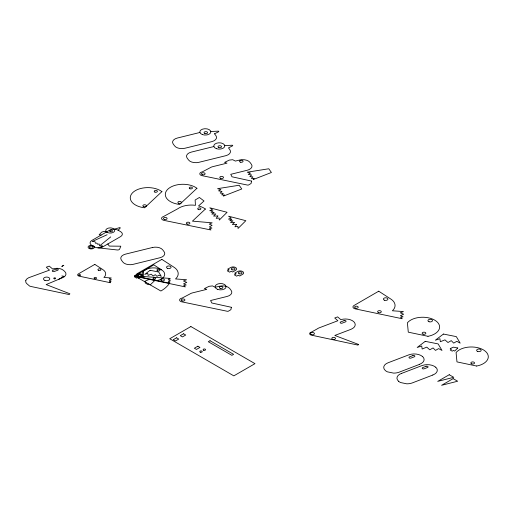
<?xml version="1.0" encoding="UTF-8"?>
<svg xmlns="http://www.w3.org/2000/svg" width="514" height="514" viewBox="0 0 514 514"><rect width="100%" height="100%" fill="white"/><g stroke="black" fill="none" stroke-linecap="round" stroke-linejoin="round"><path stroke-width="0.77" d="M91.755 245.358A6.104 3.527 0 0 1 91.865 240.436L109.533 230.233A6.104 3.527 0 0 1 118.169 230.233L120.347 227.888L119.801 227.573L114.224 229.212M110.722 236.896L99.6 245.865L99.151 243.983L97.737 244.33L96.831 243.109L95.475 243.257L94.974 241.683L92.154 241.509L107.098 234.744M145.443 269.779L153.821 264.858L161.415 269.779M135.323 276.288L134.385 276.828L136.692 278.158L137.63 277.611M138.536 278.138L141.485 276.442M449.268 374.712L437.722 381.375L453.766 377.308L449.217 374.738M453.162 378.619L441.616 385.288L457.659 381.221L453.11 378.651M145.558 269.715L137.328 274.399A2.339 1.349 0 0 0 138.17 276.635L169.498 283.214A37.04 21.382 0 0 1 160.882 291.02L134.495 275.806L137.54 274.168M58.628 279.372L63.948 276.314L61.873 275.947M214.55 133.826L218.835 131.642L218.469 131.147L210.785 131.513M419.623 364.33L399.095 372.207A10.049 5.802 0 0 1 393.544 373.106L387.434 371.853A9.753 5.628 0 0 1 385.416 370.588A9.663 5.577 0 0 1 388.134 362.749L408.701 354.898A9.939 5.738 0 0 1 422.482 356.498M401.37 373.492L421.898 365.608A9.939 5.738 0 0 1 435.673 367.208M432.82 375.04L412.292 382.917A10.049 5.802 0 0 1 406.741 383.817L400.631 382.557A9.753 5.628 0 0 1 398.613 381.298M199.92 132.471L177.343 138.035A7.871 4.542 0 0 0 173.192 143.997L174.574 145.867A7.871 4.542 0 0 0 184.899 148.257L211.781 141.633A7.871 4.542 0 0 0 215.931 135.677L214.563 133.826M213.869 146.548L191.285 152.112A7.871 4.542 0 0 0 187.135 158.074L188.516 159.938A7.871 4.542 0 0 0 198.841 162.334L225.723 155.71A7.871 4.542 0 0 0 229.874 149.747L228.505 147.897L232.778 145.719L232.412 145.218L224.734 145.59M134.687 275.902L170.288 278.427L168.213 279.275L170.436 280.201L168.29 281.177L170.057 281.935L168.412 282.276L169.498 283.214M101.162 235.071L99.163 234.795L101.534 232.238L103.905 231.345L106.629 231.91M118.169 230.233L120.572 231.621A6.104 3.527 0 0 1 120.572 236.607L102.903 246.81A6.104 3.527 0 0 1 97.936 247.825M91.865 245.422L94.268 246.81A6.104 3.527 0 0 0 96.921 247.709L117.282 249.977A2.024 1.169 0 0 0 119.64 249.091L120.809 246.2L109.257 246.09L107.837 243.957M143.239 271.578L143.83 277.823A11.289 6.521 0 0 1 148.257 268.597A11.289 6.521 0 0 1 163.844 271.867A11.289 6.521 0 0 1 156.956 280.58M422.553 356.472A9.779 5.641 0 0 1 419.585 364.291M398.639 381.285A9.663 5.577 0 0 1 401.331 373.46M435.743 367.182A9.779 5.641 0 0 1 432.782 375.002M25.829 280.4L25.732 281.73A7.941 4.581 0 0 0 26.914 283.747L29.671 286.118L31.598 286.619L69.217 294.561L69.872 293.777L46.144 284.576L62.271 277.83A7.941 4.581 0 0 0 64.764 271.508L63.588 270.428A7.941 4.581 0 0 0 52.64 268.989L49.241 266.123L46.305 267.19L49.505 270.126L28.559 277.778L26.542 279.192L25.829 280.4M251.584 181.089L251.076 183.492L248.468 185.034A2.204 1.272 0 0 1 247.53 185.079L202.638 175.775A3.463 1.998 0 0 1 199.805 173.912A3.463 1.998 0 0 1 202.285 171.882L209.911 167.872A7.871 4.542 0 0 1 212.802 166.652L226.982 163.156L224.592 162.379L229.308 160.098L232.701 159.713L235.386 161.081L239.685 160.021A7.871 4.542 0 0 1 250.01 162.418L251.391 164.287A7.871 4.542 0 0 1 247.247 170.25L230.767 174.31L231.981 176.784L251.584 181.089M231.39 307.295L230.889 309.691L228.28 311.24A2.204 1.272 0 0 1 227.342 311.285L182.451 301.975A3.463 1.998 0 0 1 179.611 300.118A3.463 1.998 0 0 1 182.097 298.088L189.724 294.079A7.871 4.542 0 0 1 192.615 292.851L206.795 289.356L204.405 288.585L209.114 286.304L212.513 285.919L215.199 287.287L219.497 286.227A7.871 4.542 0 0 1 229.822 288.624L231.204 290.494A7.871 4.542 0 0 1 227.053 296.456L210.579 300.517L211.794 302.99L231.39 307.295M358.342 344.374L358.046 345.106L311.619 335.199A2.84 1.638 0 0 1 309.634 333.689A2.84 1.638 0 0 1 311.433 332.108L317.112 328.954A9.811 5.66 0 0 1 319.367 327.771L337.884 320.73L334.736 317.993L337.621 316.887L340.801 319.657A9.811 5.66 0 0 1 353.85 321.764A9.811 5.66 0 0 1 350.805 329.384L334.813 335.462L358.342 344.374M217.859 215.989L216.176 218.373L219.15 217.994L219.285 220.05L227.079 212.288L209.821 207.797L212.404 209.635L209.693 210.701L213.034 210.913L211.048 212.288L214.19 212.417L211.813 214.1L215.809 213.965L213.599 216.086L217.859 215.989M236.62 224.4L234.937 226.783L237.911 226.398L238.046 228.46L245.84 220.692L228.582 216.208L231.165 218.039L228.454 219.112L231.795 219.317L229.809 220.692L232.951 220.827L230.574 222.504L234.57 222.376L232.36 224.489L236.62 224.4M224.412 195.095L223.494 196.072L241.773 188.979L239.158 185.252L217.583 188.664L220.885 189.595L218.578 190.835L221.958 191.459L220.191 193.097L223.262 193.367L221.727 194.87L224.412 195.095M254.051 178.609L253.132 179.585L271.405 172.492L268.796 168.772L247.215 172.184L250.517 173.115L248.217 174.355L251.597 174.978L249.83 176.617L252.901 176.88L251.365 178.39L254.051 178.609M457.768 348.01L454.646 351.088L453.476 350.439L452.198 351.152L450.213 350.008L451.421 349.308L450.206 348.55L453.521 347.156L457.768 348.01M155.055 280.239L150.261 284.84L148.707 283.985L147.781 284.48L145.134 282.951L145.963 282.475L144.344 281.46L149.76 279.173L155.055 280.239M161.91 191.613L144.607 207.784A17.63 10.177 0 0 1 132.901 192.442A17.63 10.177 0 0 1 161.91 191.613M196.946 188.272L179.643 204.443A17.63 10.177 0 0 1 167.937 189.101A17.63 10.177 0 0 1 196.946 188.272M205.382 209.044L192.448 221.136L212.166 222.825L209.237 224.13L212.096 225.325L209.346 226.918L211.922 228.087L209.461 228.601L210.952 229.983L164.075 220.39A3.63 2.095 0 0 1 161.608 218.611A3.63 2.095 0 0 1 163.426 216.58L177.664 208.825A17.63 10.177 0 0 1 195.455 205.324L195.134 200.017L199.393 197.466L204.019 200.993L198.552 205.928A17.63 10.177 0 0 1 205.382 209.044M150.12 270.3L144.736 274.405L147.775 273.409L148.071 275.414L151.148 274.174L153.166 275.947L155.344 274.688L156.963 276.352L159.051 275.151L161.293 276.371L158.717 272.022L150.12 270.3M425.239 341.335L417.156 347.49L421.718 345.999L422.161 349.006L426.774 347.143L429.8 349.809L433.071 347.92L435.499 350.407L438.628 348.608L441.995 350.439L438.134 343.911L425.239 341.335M443.428 334.049L435.345 340.204L439.907 338.72L440.35 341.72L444.963 339.863L447.99 342.523L451.26 340.634L453.689 343.127L456.817 341.322L460.184 343.153L456.316 336.625L443.428 334.049M94.814 264.389L78.321 273.936A2.339 1.349 0 0 0 79.162 276.166L110.491 282.745L109.405 281.807L111.05 281.466L109.283 280.708L111.435 279.738L109.206 278.806L111.281 277.965L103.931 277.438A11.289 6.521 0 0 0 102.408 269.31L94.814 264.389M161.859 259.371L137.116 273.686A3.508 2.024 0 0 0 138.375 277.033L185.368 286.908L183.742 285.495L186.209 284.981L183.556 283.856L186.781 282.392L183.447 280.991L186.556 279.732L175.525 278.948A16.936 9.779 0 0 0 173.244 266.753L161.859 259.371M378.715 291.2L353.973 305.515A3.508 2.024 0 0 0 355.232 308.863L402.224 318.738L400.599 317.324L403.066 316.817L400.419 315.686L403.644 314.221L400.303 312.827L403.413 311.561L392.388 310.777A16.936 9.779 0 0 0 390.107 298.583L378.715 291.2M63.749 265.301L61.898 266.368L63.749 265.301M228.961 269.895L227.323 270.839L229.623 272.169L231.261 271.225L232.643 272.022L235.585 270.319A3.45 1.992 0 0 0 235.585 267.505A3.45 1.992 0 0 0 230.702 267.505L227.657 269.143L228.961 269.895M236.016 273.885L234.352 274.849L236.652 276.172L238.316 275.215L239.697 276.012L242.64 274.315A3.45 1.992 0 0 0 242.64 271.495A3.45 1.992 0 0 0 237.764 271.495L234.718 273.133L236.016 273.885M190.887 326.544L169.736 338.752L233.825 375.862L254.976 363.655L190.887 326.544M176.559 337.801L173.263 339.703L175.447 340.962L178.743 339.06L176.559 337.801M183.543 333.766L180.286 335.648L182.47 336.908L185.727 335.025L183.543 333.766M197.858 346.211L194.369 348.229L196.457 349.436L199.946 347.419L197.858 346.211M210.04 340.724L208.298 341.733L231.865 355.341L233.613 354.339L210.04 340.724M344.065 320.64L340.743 321.912A1.285 0.739 0 0 0 340.384 322.94A1.285 0.739 0 0 0 342.163 323.145L345.485 321.873A1.285 0.739 0 0 0 345.845 320.845A1.285 0.739 0 0 0 344.065 320.64M412.883 355.585L409.555 356.857A1.285 0.739 0 0 0 409.202 357.885A1.285 0.739 0 0 0 410.982 358.091L414.303 356.819A1.285 0.739 0 0 0 414.657 355.791A1.285 0.739 0 0 0 412.883 355.585M426.074 366.296L422.752 367.568A1.285 0.739 0 0 0 422.399 368.596A1.285 0.739 0 0 0 424.172 368.801L427.5 367.529A1.285 0.739 0 0 0 427.854 366.501A1.285 0.739 0 0 0 426.074 366.296M56.334 269.053L52.846 270.319A1.246 0.72 0 0 0 52.454 271.308A1.246 0.72 0 0 0 54.176 271.533L57.658 270.268A1.246 0.72 0 0 0 58.05 269.278A1.246 0.72 0 0 0 56.334 269.053M152.427 247.504L125.544 254.128A7.871 4.542 0 0 0 121.394 260.09L122.775 261.96A7.871 4.542 0 0 0 133.1 264.357L159.982 257.732A7.871 4.542 0 0 0 164.133 251.77L162.752 249.9A7.871 4.542 0 0 0 152.427 247.504M427.976 336.304L408.283 332.166L407.396 322.805A16.936 9.779 0 0 1 435.397 320.556A16.936 9.779 0 0 1 427.976 336.304M476.658 366.039L456.972 361.901L456.079 352.54A16.936 9.779 0 0 1 484.079 350.291A16.936 9.779 0 0 1 476.658 366.039M202.49 134.61A5.5 3.174 0 0 0 210.824 131.95A5.5 3.174 0 0 0 202.67 129.11A5.5 3.174 0 0 0 202.49 134.61M204.932 133.537A1.773 1.022 0 0 0 207.605 132.663A1.773 1.022 0 0 0 204.964 131.764A1.773 1.022 0 0 0 204.932 133.537M240.391 162.148A1.773 1.022 0 0 0 243.064 161.28A1.773 1.022 0 0 0 240.423 160.374A1.773 1.022 0 0 0 240.391 162.148M202.336 174.728A1.85 1.067 0 0 0 205.112 173.803A1.85 1.067 0 0 0 202.336 172.877A1.85 1.067 0 0 0 202.336 174.728M216.433 148.681A5.5 3.174 0 0 0 224.772 146.021A5.5 3.174 0 0 0 216.612 143.188A5.5 3.174 0 0 0 216.433 148.681M218.874 147.608A1.773 1.022 0 0 0 221.547 146.741A1.773 1.022 0 0 0 218.906 145.841A1.773 1.022 0 0 0 218.874 147.608M182.033 300.896A1.85 1.067 0 0 0 184.918 300.086A1.85 1.067 0 0 0 182.264 299.045A1.85 1.067 0 0 0 182.033 300.896M217.763 289.427A5.5 3.174 0 0 0 226.102 286.767A5.5 3.174 0 0 0 217.942 283.927A5.5 3.174 0 0 0 217.763 289.427M220.204 288.354A1.773 1.022 0 0 0 222.877 287.487A1.773 1.022 0 0 0 220.236 286.581A1.773 1.022 0 0 0 220.204 288.354M107.722 232.624A4.497 2.596 0 0 0 114.725 230.657A4.497 2.596 0 0 0 108.274 228.139A4.497 2.596 0 0 0 107.722 232.624M89.539 248.667A3.129 1.805 0 0 0 94.345 247.215A3.129 1.805 0 0 0 89.764 245.538A3.129 1.805 0 0 0 89.539 248.667M90.175 248.024A1.85 1.067 0 0 0 93.066 247.215A1.85 1.067 0 0 0 90.406 246.18A1.85 1.067 0 0 0 90.175 248.024M110.234 231.66A1.446 0.835 0 0 0 112.47 231.011A1.446 0.835 0 0 0 110.375 230.214A1.446 0.835 0 0 0 110.234 231.66M101.264 246.739A0.925 0.533 0 0 0 102.652 246.277A0.925 0.533 0 0 0 101.264 245.814A0.925 0.533 0 0 0 101.264 246.739M44.898 280.4A3.155 1.818 0 0 0 49.8 279.006A3.155 1.818 0 0 0 45.258 277.252A3.155 1.818 0 0 0 44.898 280.4M54.233 278.819A0.925 0.533 0 0 0 55.621 278.357A0.925 0.533 0 0 0 54.233 277.894A0.925 0.533 0 0 0 54.233 278.819M189.955 188.76A1.6 0.925 0 0 0 192.442 188.047A1.6 0.925 0 0 0 190.135 187.16A1.6 0.925 0 0 0 189.955 188.76M178.686 203.287A1.78 1.028 0 0 0 181.436 202.49A1.78 1.028 0 0 0 178.859 201.514A1.78 1.028 0 0 0 178.686 203.287M154.92 192.095A1.6 0.925 0 0 0 157.406 191.388A1.6 0.925 0 0 0 155.1 190.501A1.6 0.925 0 0 0 154.92 192.095M143.65 206.628A1.78 1.028 0 0 0 146.4 205.831A1.78 1.028 0 0 0 143.824 204.855A1.78 1.028 0 0 0 143.65 206.628M187.128 224.065A1.78 1.028 0 0 0 189.878 223.262A1.78 1.028 0 0 0 187.302 222.292A1.78 1.028 0 0 0 187.128 224.065M198.398 209.532A1.6 0.925 0 0 0 200.884 208.825A1.6 0.925 0 0 0 198.577 207.939A1.6 0.925 0 0 0 198.398 209.532M164.332 219.407A1.825 1.054 0 0 0 167.089 218.508A1.825 1.054 0 0 0 164.364 217.583A1.825 1.054 0 0 0 164.332 219.407M138.536 276.262A1.812 1.047 0 0 0 141.363 275.472A1.812 1.047 0 0 0 138.761 274.457A1.812 1.047 0 0 0 138.536 276.262M161.557 280.779A1.85 1.067 0 0 0 164.441 279.969A1.85 1.067 0 0 0 161.781 278.929A1.85 1.067 0 0 0 161.557 280.779M167.641 268.392A2.268 1.311 0 0 0 171.066 267.274A2.268 1.311 0 0 0 167.686 266.123A2.268 1.311 0 0 0 167.641 268.392M232.11 269.799A1.85 1.067 0 0 0 234.994 268.989A1.85 1.067 0 0 0 232.334 267.948A1.85 1.067 0 0 0 232.11 269.799M203.73 350.272A1.227 0.707 0 0 0 205.574 349.668A1.227 0.707 0 0 0 203.75 349.045A1.227 0.707 0 0 0 203.73 350.272M200.37 352.206A1.227 0.707 0 0 0 202.22 351.608A1.227 0.707 0 0 0 200.389 350.985A1.227 0.707 0 0 0 200.37 352.206M138.118 276.699A2.788 1.606 0 0 0 142.301 275.305A2.788 1.606 0 0 0 138.118 273.911A2.788 1.606 0 0 0 138.118 276.699M138.472 276.191A1.85 1.067 0 0 0 141.356 275.382A1.85 1.067 0 0 0 138.703 274.341A1.85 1.067 0 0 0 138.472 276.191M153.692 279.153A1.234 0.713 0 0 0 155.543 278.537A1.234 0.713 0 0 0 153.692 277.92A1.234 0.713 0 0 0 153.692 279.153M157.676 270.872A1.51 0.874 0 0 0 159.963 270.126A1.51 0.874 0 0 0 157.708 269.355A1.51 0.874 0 0 0 157.676 270.872M477.737 351.473A2.268 1.311 0 0 0 481.162 350.355A2.268 1.311 0 0 0 477.782 349.205A2.268 1.311 0 0 0 477.737 351.473M471.762 363.899A1.85 1.067 0 0 0 474.538 362.974A1.85 1.067 0 0 0 471.762 362.049A1.85 1.067 0 0 0 471.762 363.899M423.08 334.164A1.85 1.067 0 0 0 425.855 333.239A1.85 1.067 0 0 0 423.08 332.314A1.85 1.067 0 0 0 423.08 334.164M429.055 321.738A2.268 1.311 0 0 0 432.48 320.627A2.268 1.311 0 0 0 429.094 319.47A2.268 1.311 0 0 0 429.055 321.738M239.158 273.776A1.85 1.067 0 0 0 242.043 272.966A1.85 1.067 0 0 0 239.389 271.932A1.85 1.067 0 0 0 239.158 273.776M79.15 275.562A0.925 0.533 0 0 0 80.595 275.157A0.925 0.533 0 0 0 79.265 274.637A0.925 0.533 0 0 0 79.15 275.562M98.675 270.403A1.51 0.874 0 0 0 100.956 269.657A1.51 0.874 0 0 0 98.701 268.893A1.51 0.874 0 0 0 98.675 270.403M94.615 278.659A1.234 0.713 0 0 0 96.536 278.119A1.234 0.713 0 0 0 94.762 277.425A1.234 0.713 0 0 0 94.615 278.659M384.504 300.221A2.268 1.311 0 0 0 387.929 299.109A2.268 1.311 0 0 0 384.543 297.953A2.268 1.311 0 0 0 384.504 300.221M378.522 312.647A1.85 1.067 0 0 0 381.304 311.722A1.85 1.067 0 0 0 378.522 310.797A1.85 1.067 0 0 0 378.522 312.647M355.392 308.098A1.812 1.047 0 0 0 358.219 307.301A1.812 1.047 0 0 0 355.617 306.286A1.812 1.047 0 0 0 355.392 308.098M311.413 334.588A1.96 1.131 0 0 0 314.427 333.682A1.96 1.131 0 0 0 311.568 332.629A1.96 1.131 0 0 0 311.413 334.588M332.731 339.336A1.85 1.067 0 0 0 335.514 338.411A1.85 1.067 0 0 0 332.731 337.486A1.85 1.067 0 0 0 332.731 339.336M220.718 178.371A1.85 1.067 0 0 0 223.5 177.446A1.85 1.067 0 0 0 220.718 176.52A1.85 1.067 0 0 0 220.718 178.371"/></g></svg>
